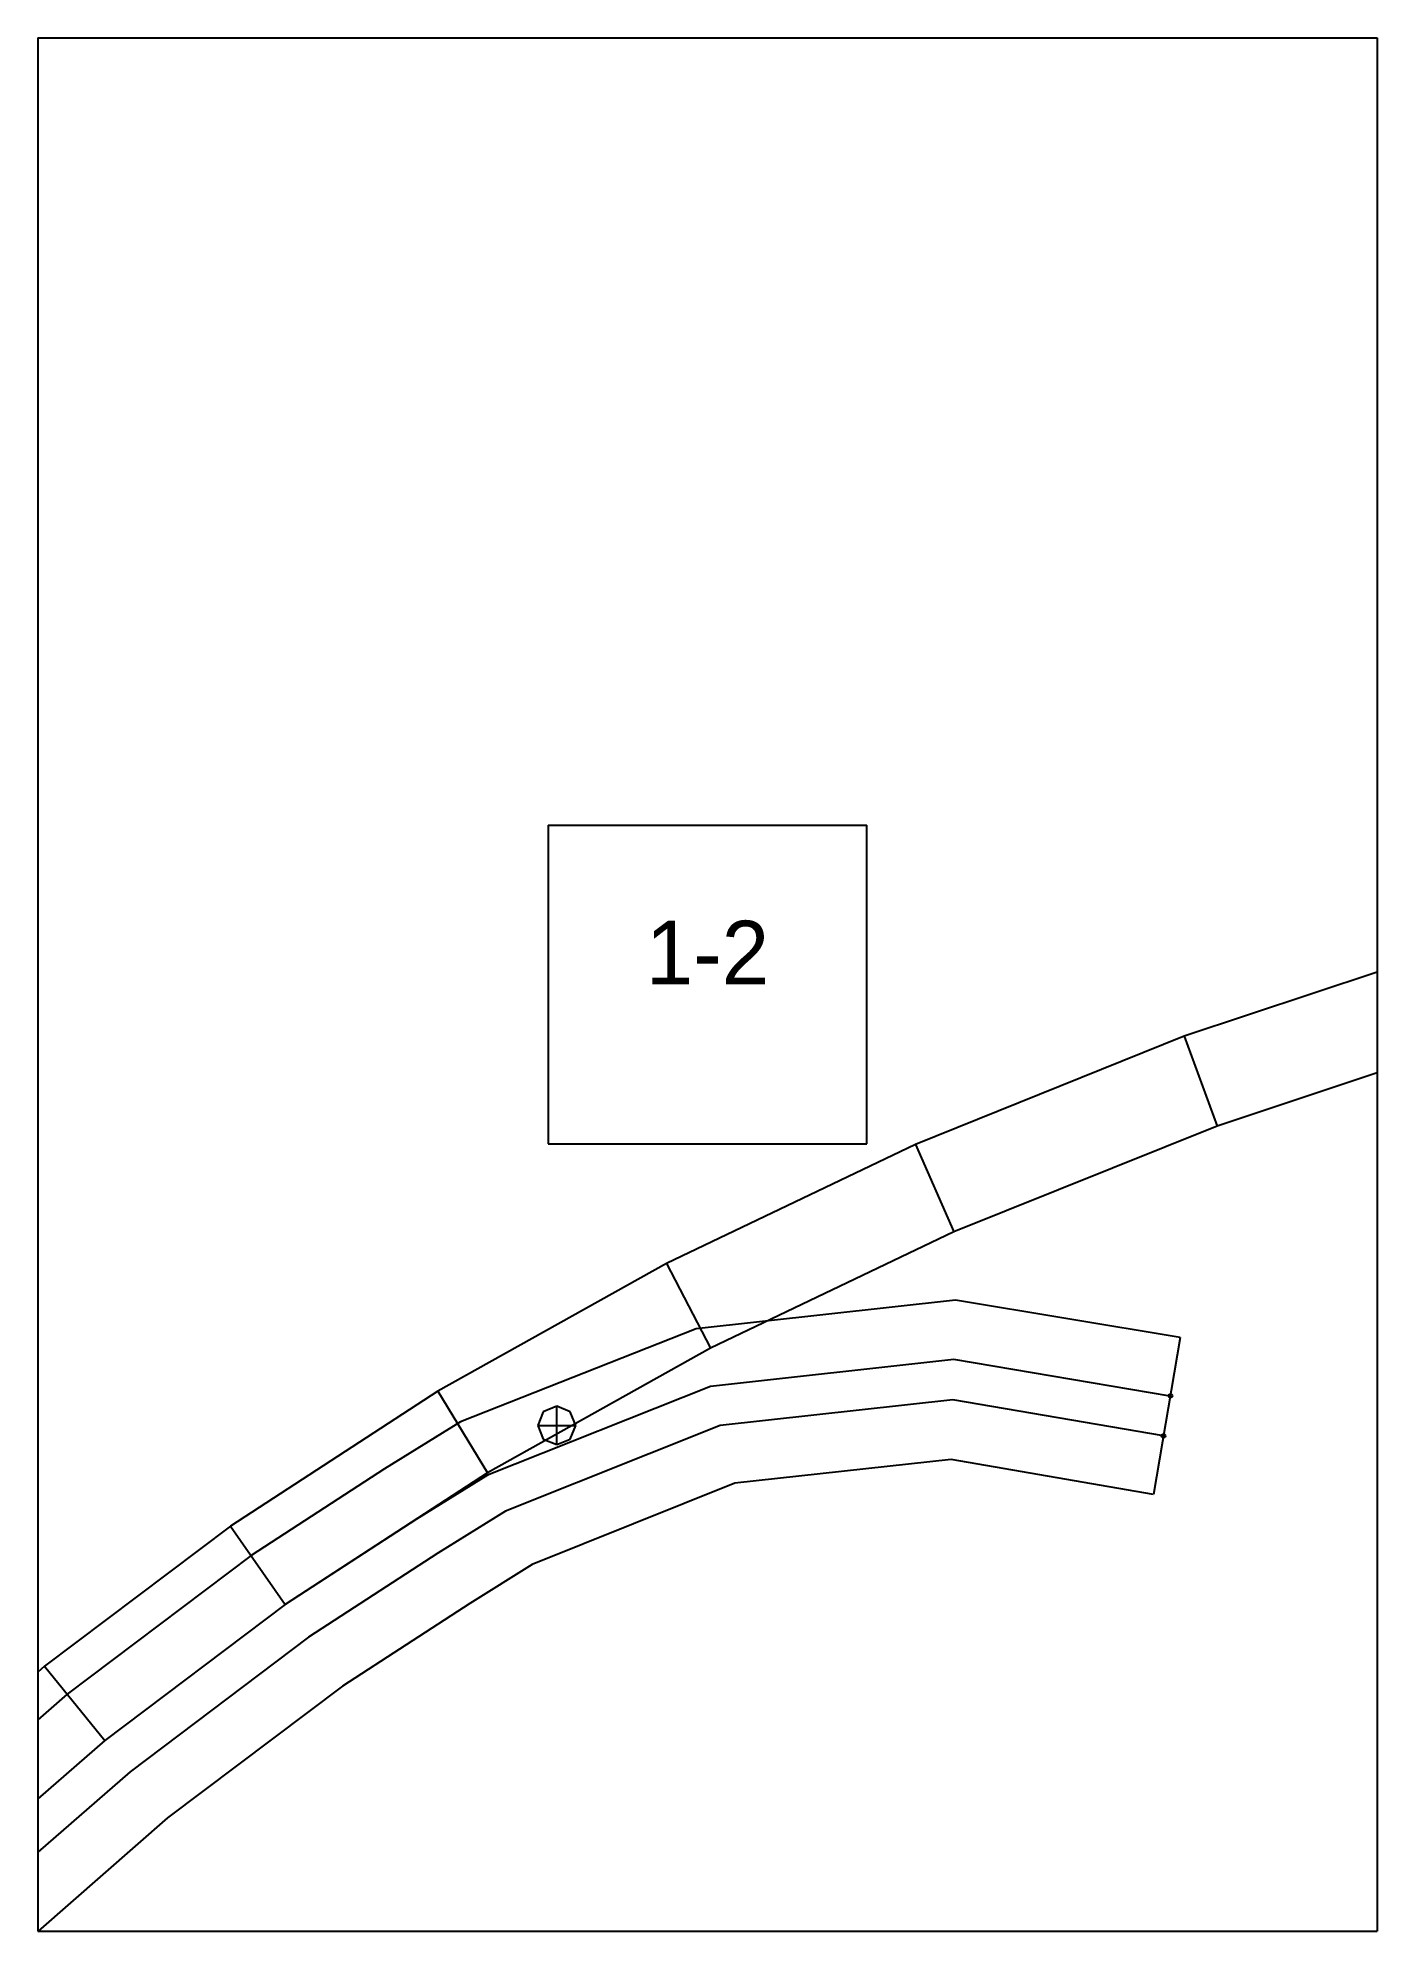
# Paper-space layout 'Plan 1-2' of a CAD drawing. Header units: metres, sheet in millimetres. Extents: x 0 to 210, y 0 to 297.
# The model-space entities are those that its viewports show. They can reach past a viewport. Long polylines and large blocks are cut down to what shows.
import ezdxf
from ezdxf.enums import TextEntityAlignment as Align

# ---------------------------------------------------------------- set-up
doc = ezdxf.new("R2010")
doc.units = ezdxf.units.M
for name, color, linetype in [('default', 7, 'Continuous'), ('mcircles', 7, 'Continuous'), ('TEXTLAYER', 7, 'Continuous'), ('VIEWPORTS', 7, 'Continuous')]:
    doc.layers.add(name, color=color, linetype=linetype)

msp = doc.modelspace()

# ---------------------------------------------------------------- linework, layer by layer
at = {"color": 9}
for p, q in [((0, 0), (210, 0)), ((210, 0), (210, -297)), ((210, 0), (420, 0)), ((210, 0), (210, -297)), ((420, 0), (420, -297)), ((420, 0), (630, 0)), ((420, 0), (420, -297)), ((290, -123.5), (340, -123.5)), ((290, -123.5), (290, -173.5)), ((340, -173.5), (340, -123.5)), ((290, -173.5), (340, -173.5)), ((0, -297), (210, -297)), ((0, -297), (210, -297)), ((210, -297), (420, -297)), ((210, -297), (210, -594)), ((210, -297), (420, -297)), ((210, -297), (210, -594)), ((420, -297), (630, -297)), ((420, -297), (420, -594)), ((420, -297), (630, -297)), ((420, -297), (420, -594))]:
    msp.add_line(p, q, dxfattribs=at)
at = {"layer": 'default', "color": 7, "linetype": 'Continuous'}
for p, q in [((434.86, -141.61), (389.74, -156.63)), ((389.74, -156.63), (347.61, -173.58)), ((389.74, -156.63), (394.91, -170.71)), ((439.17, -155.98), (394.91, -170.71)), ((394.91, -170.71), (353.65, -187.31)), ((347.61, -173.58), (308.58, -192.25)), ((347.61, -173.58), (353.65, -187.31)), ((353.65, -187.31), (315.48, -205.56)), ((308.58, -192.25), (272.74, -212.29)), ((308.58, -192.25), (315.48, -205.56)), ((353.91, -198), (313.22, -202.49)), ((389.11, -203.85), (353.91, -198)), ((313.22, -202.49), (276.29, -217.13)), ((389.11, -203.85), (384.95, -228.5)), ((315.48, -205.56), (280.5, -225.13)), ((353.65, -207.34), (315.48, -211.56)), ((387.55, -213.07), (353.65, -207.34)), ((272.74, -212.29), (240.18, -233.47)), ((272.74, -212.29), (280.5, -225.13)), ((315.48, -211.56), (280.5, -225.48)), ((353.47, -213.64), (317.01, -217.68)), ((386.51, -219.28), (353.47, -213.64)), ((289.25, -215.55), (288.37, -217.67)), ((291.37, -214.67), (289.25, -215.55)), ((293.49, -215.55), (291.37, -214.67)), ((291.37, -220.67), (291.37, -214.67)), ((294.37, -217.67), (293.49, -215.55)), ((276.29, -217.13), (264.35, -224.48)), ((317.01, -217.68), (283.33, -231.11)), ((288.37, -217.67), (289.25, -219.8)), ((288.37, -217.67), (294.37, -217.67)), ((293.49, -219.8), (294.37, -217.67)), ((289.25, -219.8), (291.37, -220.67)), ((291.37, -220.67), (293.49, -219.8)), ((264.35, -224.48), (243.43, -238.09)), ((280.5, -225.13), (248.79, -245.75)), ((280.5, -225.48), (269.36, -232.37)), ((353.2, -222.99), (319.27, -226.75)), ((384.95, -228.5), (353.2, -222.99)), ((319.27, -226.75), (287.53, -239.46)), ((283.33, -231.11), (272.74, -237.69)), ((240.18, -233.47), (211.02, -255.46)), ((240.18, -233.47), (248.79, -245.75)), ((269.36, -232.37), (248.79, -245.75)), ((243.43, -238.09), (214.59, -259.85)), ((272.74, -237.69), (252.41, -250.91)), ((287.53, -239.46), (277.75, -245.59)), ((248.79, -245.75), (220.48, -267.1)), ((248.79, -245.75), (220.48, -267.1)), ((277.75, -245.59), (257.78, -258.56)), ((252.41, -250.91), (224.45, -271.99)), ((211.02, -255.46), (185.37, -277.89)), ((211.02, -255.46), (220.48, -267.1)), ((214.59, -259.85), (189.24, -282)), ((257.78, -258.56), (230.35, -279.25)), ((220.48, -267.1), (195.66, -288.8)), ((220.48, -267.1), (195.66, -288.8)), ((224.45, -271.99), (199.98, -293.38)), ((230.35, -279.25), (206.4, -300.18))]:
    msp.add_line(p, q, dxfattribs=at)
at = {"layer": 'mcircles', "color": 7, "linetype": 'Continuous'}
for centre in [(387.6, -213.02), (386.5, -219.32)]:
    msp.add_circle(centre, 0.3, dxfattribs=at)

# ---------------------------------------------------------------- texts
at = {"layer": 'TEXTLAYER', "color": 1}
msp.add_text('1-2', height=10, dxfattribs=at).set_placement((315, -148.5), align=Align.CENTER)

psp = doc.layouts.new('Plan 1-2')

# ---------------------------------------------------------------- viewports
at = {"layer": 'VIEWPORTS'}
psp.add_viewport(center=(105, 148.5), size=(210, 297), view_center_point=(315, -148.5), view_height=297, dxfattribs=at)

doc.saveas('drawing.dxf')
